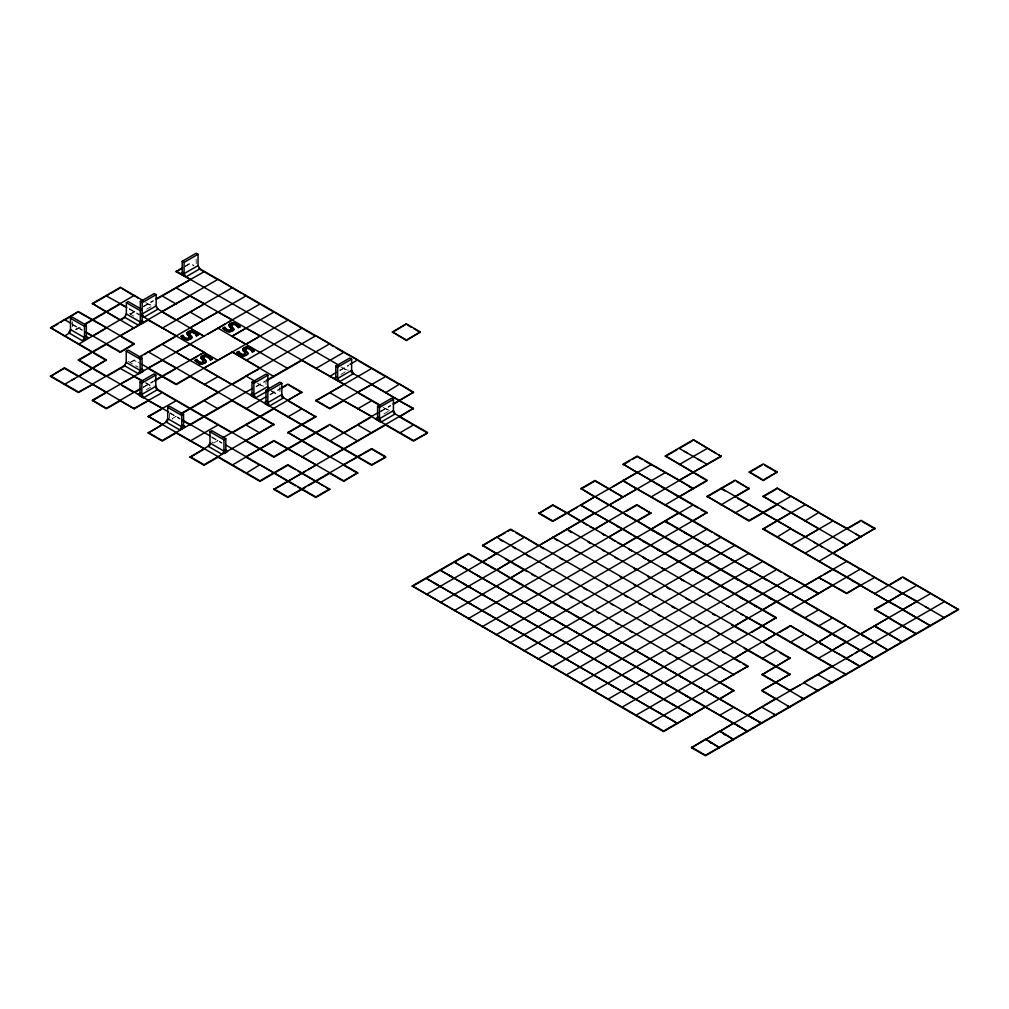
<?xml version="1.0" encoding="UTF-8"?>
<svg xmlns="http://www.w3.org/2000/svg" width="1009" height="1009" viewBox="0 0 1009 1009"><rect width="100%" height="100%" fill="white"/><g stroke="black" fill="none" stroke-linecap="round" stroke-linejoin="round"><path stroke-width="0.75" stroke-dasharray="5 3.75" d="M75.889 329.136L78.462 327.698M185.051 266.111L190.121 263.172L193.93 265.367M75.889 329.666L78.425 328.202M185.051 266.641L190.121 263.715L193.93 265.909M75.927 329.691L81.01 326.765M130.464 313.736L136.808 310.078M143.164 306.408L153.318 300.556M130.464 314.278L136.808 310.608M143.164 306.95L153.318 301.086M146.671 309.221L154.289 304.819M130.464 362.105L134.273 359.91L139.356 362.836M131.738 361.916L134.273 360.453L139.356 363.379M143.164 387.027L153.318 381.162M143.164 387.557L153.318 381.705M146.343 389.651L153.961 385.249M172.35 418.533L176.159 416.339L172.35 419.076M256.135 386.296L265.014 381.162M256.135 386.825L265.014 381.705M270.097 394.355L280.25 388.49M270.097 394.897L280.25 389.033M214.236 442.724L218.045 440.529L215.51 442.522M339.907 370.164L348.786 365.044M339.907 370.707L348.786 365.573M340.878 374.44L348.496 370.051M380.519 411.205L390.546 405.429M380.519 411.748L390.546 405.971M383.95 413.967L390.294 410.297M347.525 370.164L343.716 368.512M341.181 367.049L347.525 370.707M385.463 408.355L389.411 410.474M383.067 407.346L389.411 411.016M150.77 304.945L148.235 304.024M145.7 302.549L150.77 305.487M129.19 308.615L139.356 314.48M263.74 386.296L259.944 384.631M271.358 390.685L277.702 394.355M129.19 309.145L139.356 315.01M257.396 383.168L262.479 386.094M271.358 391.227L277.702 394.897M129.493 313.622L137.11 318.012M72.118 324.028L82.234 329.867M72.118 324.57L82.234 330.397M128.08 361.336L138.233 367.2M145.7 382.625L152.044 386.296M145.7 383.168L150.77 386.094M169.815 412.681L179.968 418.533M211.701 436.859L221.854 442.724M169.815 413.211L179.968 419.076M211.701 437.401L221.854 443.254M211.84 441.955L213.706 443.027M279.947 386.687L279.947 394.153M265.985 381.616L265.985 384.606M196.175 259.199L196.175 263.677M169.588 413.74L169.588 418.218M72.371 321.669L72.371 327.635"/><path stroke-width="1.5" d="M191.962 337.296L191.231 338.784L188.254 339.856A5.07 2.926 0 0 1 185.404 339.566C182.061 339.907 179.842 333.802 183.096 336.136C183.815 338.696 189.667 340.134 189.616 336.729L188.368 335.379M205.924 361.487L205.193 362.963L202.229 364.047A5.07 2.926 0 0 1 199.366 363.757L195.002 360.402L196.793 359.368L198.004 361.373L200.993 362.635L203.667 361.399M205.823 362.168L205.886 361.071M233.848 329.237L233.117 330.712L230.153 331.797A5.07 2.926 0 0 1 227.29 331.507L222.926 328.152C225.474 325.478 227.479 333.727 231.389 329.867L231.502 328.669L228.854 325.655M247.709 354.096L247.81 353.427M189.705 337.208C188.191 339.642 184.067 338.204 183.096 335.871M245.565 353.339L242.879 354.575L239.31 352.658M189.15 333.474L191.912 332.238L195.09 333.588M203.112 357.665L205.874 356.417L209.683 358.46M231.036 325.415L234.378 324.242L238.036 326.992M244.998 349.606L247.76 348.357L251.569 350.4M186.892 333.222C189.629 329.388 196.137 331.179 198.294 334.849L196.427 335.934L196.15 334.786M200.854 357.4C203.2 353.982 208.686 355.118 211.272 357.741M228.778 325.163C231.528 321.329 238.023 323.12 240.192 326.79C238.187 329.325 233.243 319.651 231.099 325.882L233.811 329.085M242.74 349.341C245.49 345.519 251.985 347.298 254.154 350.968L252.275 352.053L254.154 350.703C251.985 347.033 245.49 345.242 242.74 349.076L242.816 350.11M68.65 332.768L70.504 329.552L84.479 337.611L82.612 340.828L68.65 332.768L70.504 331.696M179.816 429.922L181.683 426.693L167.721 418.634L165.854 421.863L179.816 429.922L185.404 426.693L182.869 425.23M191.861 337.712L188.254 339.592A5.07 2.926 0 0 1 185.404 339.301L181.04 336.224M233.747 329.653L230.153 331.532A5.07 2.926 0 0 1 227.29 331.242L223.96 329.363M247.709 353.831L246.511 355.282L244.115 355.975A5.07 2.926 0 0 1 241.252 355.698C237.922 356.026 235.702 349.921 238.944 352.255M205.584 362.294L202.229 363.77A5.07 2.926 0 0 1 199.366 363.492L195.002 360.402M247.482 354.235L244.115 355.71A5.07 2.926 0 0 1 241.252 355.42L236.888 352.343M231.389 329.602L227.807 330.183L224.982 327.811M50.538 327.698L78.462 311.567L134.273 343.792L120.311 352.381L106.349 344.321L92.387 352.381L50.538 327.698L106.349 359.91L92.387 368.512L78.425 359.91L218.045 279.291L240.899 293.026M126.655 307.682L120.311 304.024L106.349 312.084L92.387 303.482L120.311 287.363L143.164 300.556M50.538 328.228L58.156 323.839M60.704 322.363L64.5 319.626L70.857 323.296M65.774 319.437L78.462 311.567M92.387 304.024L105.075 296.696M108.884 294.489L106.349 295.952L126.655 307.14M111.419 293.026L119.037 288.624M70.504 330.208L70.504 318.264L72.371 317.179L86.333 325.251L86.333 338.683M182.213 274.725L182.213 261.293L196.175 253.234L198.041 254.306L198.041 266.25M182.213 261.293L184.079 262.365L198.041 254.306M69.583 332.819L64.5 336.287M84.819 324.028L134.273 295.423L138.082 298.159M190.121 279.291L176.159 271.774L182.503 267.574M105.075 312.815L84.819 324.57M176.159 271.774L182.503 268.104M70.504 318.264L84.479 326.323L86.333 325.251M126.365 302.675L128.219 301.603L142.181 309.662L140.327 310.734L126.365 302.675L126.365 314.619M180.346 273.653L182.894 272.19M140.327 309.069L140.327 301.603L154.289 293.543L156.143 294.615L156.143 306.559M140.327 301.603L142.181 302.675L156.143 294.615M82.612 340.828L88.199 337.611L85.651 336.136M125.393 316.675L78.425 344.321M155.853 299.08L204.083 271.774M86.042 332.604L92.387 336.262L105.075 328.934M107.622 312.815L120.311 320.143L124.12 317.949M157.127 298.891L174.898 288.624M188.86 280.565L176.159 287.893L380.519 405.353M50.45 375.84L78.462 392.022L92.437 384.492L78.462 392.564L50.45 376.382L64.412 367.781L134.273 408.822L148.235 400.75L162.197 408.279M50.45 376.382L64.412 368.323L77.1 375.651M78.425 360.453L91.113 353.125M176.159 335.732L148.235 320.143L120.311 335.732M204.083 303.482L190.121 295.952L162.197 311.541M64.412 384.442L106.349 359.91M86.042 332.062L120.311 351.851L134.273 343.792M72.03 380.052L74.666 378.64M79.686 375.84L91.113 369.244M163.471 312.815L176.159 320.143L188.86 312.815M202.822 304.756L190.121 312.084L204.083 320.143M126.226 363.063L126.226 351.119L128.08 350.047L142.042 358.107L142.042 371.552M125.393 365.044L92.387 384.088L106.349 392.16M139.356 356.984L245.969 295.952L243.434 294.489M93.648 369.244L106.349 376.571L119.037 369.244M124.12 366.305L120.311 368.512L143.164 381.162M139.356 357.514L141.891 356.051M144.426 354.588L148.235 351.851L273.906 424.398L245.969 440.529M149.509 351.649L160.923 345.053M174.898 336.993L162.197 344.321L371.64 464.708L385.602 457.178L371.64 465.25L303.091 425.672M232.007 319.601L218.045 312.084L190.121 327.66M126.226 351.119L140.188 359.179L142.042 358.107M181.04 336.489L182.831 335.19M187.523 334.824L186.892 332.957C189.629 329.123 196.137 330.914 198.294 334.584L196.427 335.934M134.273 408.822L120.311 400.75L106.349 408.822L92.387 400.22L259.944 304.024L247.243 296.696M92.387 400.75L105.075 393.422M143.164 381.705L134.273 376.571L120.311 384.088M139.356 373.645L143.164 371.438M148.235 367.97L162.197 360.453L176.159 367.97M204.751 352.772L190.121 344.321L176.159 351.851M207.413 334.345L225.663 323.801M228.198 322.338L232.007 320.143M223.367 329.035L222.926 328.429L224.717 327.118M139.999 395.465L139.999 382.02L153.961 373.961L155.827 375.033L155.827 386.977M139.999 382.02L141.865 383.105L155.827 375.033M238.212 327.811L240.192 326.512C238.023 322.855 231.528 321.064 228.778 324.898L231.603 329.413M92.387 400.22L106.349 408.279L140.617 388.49M154.579 380.431L204.083 352.381M135.547 391.959L140.617 389.033M154.579 380.973L174.898 369.244M177.433 353.125L190.121 360.453L197.739 356.051M200.274 354.588L202.822 353.125M259.944 335.732L245.969 328.202L232.007 336.262L273.906 312.084L261.205 304.756M195.002 360.667C197.02 358.145 202.141 366.822 203.578 360.919L201.485 358.737M138.132 394.38L140.68 392.917M210.389 359.847C214.791 356.77 209.456 362.042 210.112 358.977M134.273 408.279L162.197 392.69L157.127 389.764M141.891 364.312L176.159 384.088L287.868 320.143L275.167 312.815M148.235 368.512L176.159 384.631L190.121 376.571L218.045 392.16M232.675 352.002L204.083 367.97M231.351 335.883L245.969 344.321L258.67 336.993M236.888 352.608L238.792 351.372M162.197 424.398L148.235 416.339L176.159 400.75L163.471 393.422M148.235 416.881L160.923 409.553M167.721 420.778L167.721 407.346L169.588 406.274L183.55 414.333L183.55 427.766M204.083 448.589L176.159 433L162.197 441.059L148.235 433L167.28 421.472M181.242 413.413L315.792 335.732L329.754 343.792L266.288 380.431M148.235 433L160.923 425.672M181.242 413.942L202.822 401.481M218.045 392.69L204.083 400.75L218.045 408.822M233.281 383.899L244.708 377.303M258.67 369.244L245.969 376.029L254.861 381.162M167.721 407.346L181.683 415.405L183.55 414.333M252.023 395.654L252.023 382.209L265.985 374.15L267.852 375.222L267.852 388.667M252.023 382.209L253.89 383.294L267.852 375.222M148.235 432.457L162.197 440.529L252.326 388.49M182.503 420.539L190.121 424.94L202.822 417.612M177.433 401.481L204.083 416.881L232.007 400.75L259.944 416.881L273.906 408.822L301.83 424.94L315.792 416.881L281.511 396.55M266.288 380.973L301.83 360.453L343.716 384.088M250.169 394.569L252.704 393.106M265.985 403.714L265.985 390.269L279.947 382.209L281.814 383.294L281.814 396.726M267.171 391.202L255.744 397.798L253.89 394.569L267.852 386.51L269.088 388.667M265.985 390.269L267.852 391.353L281.814 383.294M266.288 396.55L245.969 408.822M281.511 387.759L287.868 384.088L301.83 392.16L287.868 400.22M281.511 388.301L286.594 385.362M209.986 445.183L209.986 431.751L211.84 430.666L225.802 438.738L225.802 452.171M264.131 402.641L266.666 401.166M392.425 331.936L406.387 323.876L420.349 331.936L406.387 340.538L392.425 331.936L406.387 339.995L420.349 331.936M392.425 332.478L406.387 323.876M335.808 379.523L335.808 366.09L349.77 358.031L351.624 359.103L351.624 372.535M335.808 366.09L337.662 367.162L351.624 359.103M295.473 469.639L287.868 465.25L259.944 481.369L218.045 457.178L204.083 465.25L190.121 457.178L209.166 445.65M223.128 437.591L301.83 392.16M336.098 372.371L329.754 376.571M350.06 364.312L357.678 359.91L344.977 353.125M190.121 457.178L204.083 449.119M233.281 432.268L244.708 425.672M258.67 417.612L245.969 424.94L259.944 433M209.986 431.751L223.948 439.81L225.802 438.738M333.941 378.451L336.476 376.988M190.121 456.648L204.083 464.708L273.906 424.398M371.64 416.339L343.716 400.75L329.754 408.822L315.792 400.75L371.64 368.512L358.952 361.184M224.402 453.52L226.937 452.057M315.792 400.75L328.48 393.422M342.442 385.362L329.754 392.69L413.526 440.529L427.488 433L413.526 441.059L385.602 424.94L331.015 456.446M308.174 485.77L329.754 473.309L343.716 481.369L357.678 472.767L343.716 480.826L273.906 440.529L232.007 465.25M314.518 448.387L287.868 432.457L315.792 416.339M315.792 400.22L329.754 408.279L385.602 376.571L372.914 369.244M245.969 456.648L273.906 441.059L315.792 464.708M287.868 433L300.556 425.672M351.334 372.371L399.564 400.75L371.64 384.631L357.678 392.16M155.827 388.478L273.906 456.648L329.754 424.398L357.678 441.059M245.969 441.059L273.906 457.178L328.48 425.672M377.593 419.782L377.593 406.35L391.555 398.278L393.422 399.362L393.422 412.795M377.593 406.35L379.46 407.422L393.422 399.362M148.235 416.339L259.944 480.826L287.868 464.708L329.754 489.428L315.792 497.487L298.021 487.233M377.984 412.681L329.754 441.059M393.081 403.966L413.526 392.16L394.342 403.764M331.015 425.672L343.716 433L356.404 425.672M370.366 417.612L357.678 424.94L371.64 433M375.739 418.71L378.274 417.234M305.639 487.233L287.868 497.487L273.906 489.428L413.387 408.355L399.564 416.881M273.906 489.428L305.639 471.102M308.174 469.639L315.792 465.25M273.906 488.886L287.868 496.958L371.64 448.589L385.602 456.648M343.716 464.708L371.64 449.119L385.602 457.178M225.663 444.919L315.792 496.958L329.754 488.886M705.783 706.691L663.594 731.588L412.265 585.939L468.416 553.525L761.631 723.339M496.554 553.941L482.592 545.339L510.617 529.157L747.984 666.205L719.947 682.387M577.034 507.477L552.806 521.451L538.844 513.392L552.806 504.803L846.021 674.617L843.486 673.154M595.007 497.096L581.045 488.495L595.007 480.435L622.931 497.096M637.196 472.729L623.234 464.14L637.196 456.068L693.057 488.318M412.265 586.481L424.953 579.153M439.016 571.031L426.328 578.359L677.657 723.466L426.227 578.422M691.72 715.343L440.29 570.299L453.079 562.908M481.116 561.382L468.416 554.055L454.454 562.114L747.669 731.411L745.033 729.999M482.592 545.882L496.655 537.217L734.022 674.794M497.916 537.028L505.534 532.626M508.069 531.163L510.617 529.7L513.152 531.163M538.844 513.392L552.806 505.332L566.768 512.862M581.045 489.037L595.007 480.978L623.032 497.033M623.234 464.67L629.591 461.012M632.126 459.536L637.196 456.61L642.279 459.536M538.844 512.862L552.806 520.921L651.171 464.67M482.075 626.791L692.956 505.042L678.994 496.983L707.12 480.738L665.335 455.954L693.36 439.773L721.284 456.434L679.196 480.196L693.057 488.861M483.752 561.332L486.288 559.856M488.835 558.393L496.554 553.399M612.879 486.779L637.196 472.199M665.335 456.497L676.762 449.9M707.322 464.493L679.297 448.437L692.086 441.047M541.177 544.292L594.906 512.736M608.868 504.677L636.893 521.275L650.855 513.215L636.893 504.614L454.151 610.659M721.284 455.891L651.057 496.983M511.677 577.451L524.377 569.581M594.806 529.46L608.868 520.795M626.74 511.021L636.893 505.156L650.855 513.215M650.855 512.686L468.113 618.731M665.335 455.954L707.12 480.196L665.019 505.042M855.834 534.114L861.018 536.99L777.132 488.142L763.17 496.201L777.132 504.803L749.006 521.048L707.12 496.327L735.145 480.145L749.107 488.734L735.145 496.794M749.309 471.96L763.271 463.9L777.245 471.96L763.271 480.561L749.309 471.96L763.271 480.019L777.245 471.96M622.73 545.579L636.793 536.927M636.793 520.795L650.755 529.397L678.88 512.622L818.513 593.229M707.12 496.857L733.871 481.407M749.309 472.502L762.009 465.174M711.887 532.21L692.842 521.224L706.918 512.559L496.037 634.85M749.107 488.205L721.082 504.916M763.17 496.743L775.871 489.415M707.12 496.327L749.006 520.505L791.094 496.201L819.031 512.32L805.068 520.921M835.326 570.88L762.968 529.107L805.068 504.803M762.968 529.107L791.094 512.32M804.955 537.103L817.656 529.775M832.892 553.222L874.98 528.388L861.018 520.329L804.854 553.285M847.056 528.93L859.744 521.603M874.98 528.388L818.816 561.345M748.388 617.596L734.325 626.248L731.79 624.785M762.451 610.016L776.526 601.351M817.34 578.321L804.652 585.649L818.513 593.771M872.129 576L874.677 577.476L846.639 593.115L818.715 577.526L821.25 576.063M823.798 574.6L831.416 570.199M752.096 632.113L776.312 617.596L621.695 707.397M804.551 601.831L832.677 585.056M860.097 666.495L790.274 625.656L635.657 715.457M740.366 662.345L734.022 658.675L748.186 649.96M762.249 642.38L776.211 633.778M780.121 632.063L789.013 626.93M832.677 585.586L846.639 593.658L860.702 584.993L832.778 568.874M747.984 666.205L649.632 723.529M931.9 594.263L944.588 601.591L691.518 747.707L705.48 755.766L958.55 609.663L902.702 576.871L874.677 593.595M901.428 578.144L888.74 585.472L875.938 578.207M412.265 585.939L663.594 731.046L733.808 690.509L482.592 545.339M762.047 674.744L790.072 658.019L762.047 674.744L789.87 690.383M888.525 617.294L874.563 609.234L916.664 585.472L903.963 578.144M719.846 699.098L733.808 690.509M874.563 609.777L887.264 602.449M761.946 690.383L789.971 674.201L761.946 690.383L789.77 707.107M833.535 649.582L846.337 641.661L832.274 633.665L818.312 642.254L790.274 625.656M887.163 618.631L860.4 634.081L847.61 626.803M915.289 602.386L902.601 609.713L930.525 625.845L888.525 601.175M691.518 747.707L705.581 739.055L719.543 747.644M706.855 738.853L719.644 730.932L733.606 739.521L730.97 738.121M720.918 730.73L733.707 722.81M747.77 715.23L775.908 698.442M800.124 684.997L789.971 690.32M852.58 654.715L846.236 658.385L860.198 666.444M855.115 653.252L860.299 649.72M691.518 747.164L705.48 755.236L958.55 609.121M764.545 465.174L777.245 472.502M862.291 521.603L874.98 528.93M716.213 453.508L693.36 439.773M718.749 454.971L721.284 456.434M789.833 496.012L777.132 488.142M820.292 513.594L832.993 520.921L790.892 545.226M834.254 521.653L847.056 528.388M763.17 496.201L846.955 545.112L841.771 542.237M684.367 451.364L687.015 452.764M698.342 459.423L700.978 460.836M736.419 481.407L749.107 488.734M782.114 507.792L784.75 509.204M791.094 512.862L819.031 528.981M917.925 586.204L930.626 593.532L818.211 658.436M945.862 602.335L957.276 608.919M721.183 488.205L944.487 617.773M722.356 489.529L724.992 490.942M737.579 498.32L790.892 528.565L776.93 537.166M792.166 529.839L804.955 536.574M813.847 542.237L816.382 543.7M820.191 545.894L822.726 547.37M827.809 550.296L830.344 551.759M834.052 554.017L859.441 568.672M869.594 574.537L860.702 568.874L790.488 609.953M898.893 591.337L916.664 601.061M925.442 606.787L928.091 608.187M762.968 528.565L888.525 601.717M644.814 461.012L679.095 480.259M689.248 486.653L691.884 488.066M851.722 580.465L854.358 581.865M860.702 585.535L888.639 601.654L902.702 593.002M889.799 602.449L902.5 609.234M911.48 614.847L914.015 616.31M407.661 325.15L411.47 327.345M414.005 328.808L420.349 332.478M623.234 464.14L678.994 496.983M874.563 609.234L916.462 633.955M637.095 472.25L706.918 512.559M832.576 585.119L818.614 577.589M661.223 486.716L663.859 488.129M675.185 494.776L677.821 496.188M694.217 505.774L698.026 507.968M700.561 509.431L706.918 513.102M818.715 577.526L821.25 579.002M905.035 627.358L902.5 625.366M623.032 480.372L636.994 488.974L608.969 505.156L581.045 488.495M634.56 487.448L678.994 512.559M680.154 513.896L682.79 515.296M714.422 533.673L762.665 561.521L565.847 675.16M763.927 562.265L776.627 569.593L579.809 683.219M777.889 570.325L781.698 572.519M784.245 573.982L804.551 585.17M875.736 626.69L878.271 628.153M890.972 635.481L888.424 633.475M664.817 520.745L888.223 650.263M666.192 521.956L668.727 523.419M685.237 532.941L687.772 534.417L685.124 533.004M704.269 543.939L706.804 545.402M749.964 570.325L752.512 571.788M763.927 578.384L766.474 579.847M782.971 589.37L785.506 590.845L782.87 589.433M795.66 596.697L798.207 598.173M864.209 636.275L861.673 634.812L864.108 636.338M666.091 522.006L668.626 523.482M704.168 544.002L706.804 544.873M749.864 570.375L752.399 571.851M763.826 578.447L766.361 579.91M594.906 496.617L832.375 633.602M860.198 649.783L874.16 658.385L650.755 529.397M199.013 268.306L413.526 392.16M625.466 514.678L628.014 516.154M652.129 530.078L654.664 531.541L652.028 530.129M657.2 533.004L659.747 534.467M673.709 542.527L671.162 541.064L673.608 542.59M690.206 552.062L692.742 553.525M709.251 563.047L711.786 564.523M716.857 567.449L719.404 568.912M735.902 578.447L738.437 579.91M754.946 589.433L757.482 590.896M768.908 597.492L771.444 598.955M833.636 634.875L836.184 636.338M846.337 642.203L860.299 650.263M866.643 653.92L869.178 655.396M657.099 533.067L659.634 534.53M690.106 552.112L692.742 552.982M735.801 578.498L738.336 579.961M754.846 589.496L757.381 590.959M768.808 597.555L771.343 599.018M833.535 634.926L836.083 636.389M199.013 268.848L216.784 279.102M289.129 320.875L314.518 335.53M331.015 345.053L333.563 346.528M336.098 347.991L343.716 352.381L315.792 368.512M386.876 377.303L398.29 383.899M413.526 392.69L399.564 384.088L385.602 392.69M176.159 271.232L338.633 365.044M608.768 520.858L622.73 528.918L608.768 536.977L615.011 541.24M636.692 536.977L776.312 617.596M413.387 408.355L399.425 400.838M608.868 521.338L580.843 505.269M636.793 537.456L622.83 528.867M643.137 541.127L645.672 542.59L643.036 541.19M657.099 549.186L659.634 550.649M676.144 560.184L678.679 561.647M697.724 572.633L695.176 571.17L697.623 572.696M721.839 586.557L724.374 588.033M740.883 597.555L743.419 599.018L740.77 597.618M754.846 605.614L757.381 607.077M819.573 642.985L822.121 644.461M852.58 662.043L855.115 663.506M656.998 549.249L659.533 550.712M676.043 560.235L678.679 561.105M721.738 586.62L724.273 588.083M754.732 605.677L757.28 607.141M776.312 618.139L580.944 505.219L595.007 496.554M819.472 643.048L822.007 644.511M833.434 651.108L846.135 657.906M852.479 662.106L855.014 663.569M400.699 401.569L413.387 408.897M394.342 413.488L427.488 432.457M580.843 521.401L566.881 512.799M602.411 533.862L604.959 535.325M643.036 557.309L645.571 558.772M648.119 560.235L650.654 561.71M681.113 579.292L683.661 580.755L681.012 579.355M700.158 590.29L702.693 591.753M707.776 594.679L710.311 596.142M726.808 605.677L729.356 607.141L726.707 605.728M740.77 613.737L743.318 615.2M745.853 616.663L762.35 625.656M843.587 673.091L846.135 674.567M358.952 393.422L371.64 400.75L357.678 408.822M372.914 401.481L379.258 405.151M400.838 417.612L412.252 424.209M414.8 425.672L427.488 433M587.087 525.121L580.843 520.858M589.622 526.584L594.806 528.918M602.31 533.912L604.858 535.375M617.546 542.703L622.73 545.049M642.935 557.372L645.47 558.835M648.005 560.298L650.654 561.168M740.669 613.8L743.217 615.263M745.752 616.726L748.287 618.189M776.211 634.32L762.249 625.719M566.667 529.044L790.072 658.019M375.449 419.076L380.519 422.002M569.316 530.986L571.851 532.449M588.348 541.972L590.896 543.447M602.31 550.044L604.858 551.507M615.011 557.372L617.546 558.835M634.043 568.357L636.591 569.82M648.005 576.416L650.553 577.892L647.904 576.48M667.05 587.415L669.585 588.878M686.095 598.4L688.63 599.876M712.745 613.8L715.28 615.263M829.524 681.214L832.059 682.677M569.215 531.049L571.75 532.512M588.247 542.035L590.782 543.498M633.942 568.42L636.591 569.29M666.949 587.478L669.484 588.941M712.644 613.85L715.179 615.326M731.689 624.848L748.287 634.32M765.957 644.637L776.11 650.502L762.148 658.562M779.919 652.697L790.072 658.562M829.423 681.277L831.958 682.74L817.996 674.68M252.174 351.725L251.998 350.905M157.127 308.615L204.083 336.262L191.395 328.934M552.604 537.166L789.971 674.201M132.999 295.221L120.311 287.363M140.617 299.623L143.164 301.086M289.129 385.362L301.83 392.69M555.139 539.159L557.788 540.572M574.184 550.157L576.82 551.557M619.879 576.543L622.515 577.943M633.841 584.602L636.376 586.065M652.886 595.587L655.522 597M671.918 606.586L674.567 607.998M698.682 621.91L701.217 623.385M717.613 632.971L720.262 634.371M731.588 641.03L734.224 641.901M744.276 648.358L789.971 674.744M815.36 689.399L817.996 690.799L803.933 682.803M141.891 315.943L218.045 360.453M762.047 674.201L803.832 698.985M289.129 401.481L301.83 408.822L287.868 416.881M303.091 409.553L315.792 416.881M515.687 532.626L523.305 537.028M537.267 545.087L524.579 537.217L426.227 594.541M541.076 547.282L543.725 548.694M560.121 558.28L562.757 559.68M605.917 584.602L608.452 586.065M624.848 595.651L627.497 597.063M638.823 603.71L641.459 605.123M657.855 614.708L660.504 616.108M703.55 641.093L706.199 642.493M722.595 652.079L725.231 653.491M742.901 663.808L747.984 666.735M801.297 697.522L803.933 698.922M141.512 320.559L144.047 322.022M92.387 303.482L134.273 328.202M205.357 369.244L216.784 375.84M219.319 377.303L230.746 383.899M251.052 395.629L254.861 397.823M265.014 403.688L268.823 405.883M500.363 540.017L502.999 541.417M513.152 547.282L515.687 548.745M527.114 555.341L529.649 556.817M546.058 566.402L548.694 567.802M584.135 588.386L586.771 589.786M610.786 603.773L613.434 605.173M624.748 611.832L627.396 613.245M643.792 622.83L646.428 624.23M681.97 644.751L684.518 646.214M689.588 649.153L692.124 650.616M708.532 660.201L711.168 661.614M722.494 668.261L725.13 669.673M761.946 690.925L775.908 698.985M787.222 705.644L789.87 707.044M287.868 432.457L357.678 472.767M79.736 312.84L106.349 327.66M121.585 336.993L132.999 343.59M261.205 417.612L273.906 424.94M328.48 456.446L315.792 448.589L301.83 457.178M343.716 465.25L357.678 473.309M505.433 559.074L527.013 571.523M531.983 574.512L534.631 575.925M570.072 596.508L572.708 597.908M584.135 604.505L586.67 605.968M596.823 611.832L599.371 613.295M615.767 622.881L618.403 624.294M629.73 630.953L632.366 632.353M667.908 652.873L670.443 654.336M675.525 657.275L678.061 658.196M694.469 668.324L697.105 669.724M713.502 679.309L716.15 680.722M733.808 691.039L719.846 682.437M773.159 713.754L775.807 715.167L761.732 707.158M510.302 578.245L746.408 714.549M491.269 567.247L493.906 568.66M509.041 577.514L496.34 569.644M518.021 582.584L520.568 584.047M555.997 604.618L558.645 606.031M575.042 615.616L577.678 617.029M601.705 631.003L604.341 632.416M615.667 639.063L618.303 640.475M653.744 661.059L656.38 662.459M672.889 671.981L675.425 673.457M680.394 676.446L683.043 677.846M699.439 687.432L702.075 688.844M713.401 695.491L716.037 696.904M751.579 717.424L754.127 718.887M759.096 721.876L761.732 723.289L747.669 715.28M141.374 369.004L143.909 370.467M93.648 353.125L106.349 360.453M205.357 417.612L216.784 424.209M219.319 425.672L230.746 432.268M298.021 471.102L323.41 485.77M325.945 487.233L329.754 489.428M705.682 706.741L454.353 562.177M733.606 722.873L747.568 731.462M463.245 567.31L465.881 568.71M477.207 575.37L479.843 576.77M498.887 587.768L496.34 585.762M541.934 612.74L544.583 614.153M560.979 623.739L563.615 625.139M575.042 631.735L577.577 633.211M587.73 639.063L590.278 640.538M601.705 647.135L604.24 648.598M639.681 669.169L642.317 670.581M658.814 680.104L661.362 681.567M666.432 684.506L668.98 685.969M685.376 695.554L688.012 696.967M705.783 707.221L733.707 723.339M737.516 725.547L740.051 727.01M78.425 359.91L168.541 411.937M182.503 420.009L210.44 436.128M121.585 385.362L132.999 391.959M139.356 395.629L143.164 397.823M245.969 457.178L258.67 464.506M295.473 485.77L259.944 464.708L245.969 473.309M719.543 730.983L733.505 739.584L731.071 738.058M449.27 575.37L451.818 576.833M470.85 587.831L468.315 585.825L470.749 587.881M482.277 594.427L484.812 595.89L482.277 593.885M527.972 620.8L530.52 622.276M547.017 631.798L549.552 633.261M568.597 644.259L566.049 642.254L568.496 644.322M625.719 677.241L628.254 678.704M644.751 688.226L647.299 689.689M663.796 699.224L666.331 700.687M671.414 703.614L673.949 705.089M723.453 733.669L725.988 735.132M449.169 575.433L451.717 576.896M527.871 620.863L530.406 622.326M546.916 631.861L549.451 633.324M625.605 677.291L628.153 678.754M644.65 688.289L647.185 689.752M671.313 703.677L673.848 705.14M723.352 733.72L725.887 735.183M225.133 449.623L227.668 451.099M705.48 739.105L719.442 747.707M435.207 583.492L437.755 584.955M468.214 602.55L470.749 604.013M487.259 613.535L489.794 614.998M513.909 628.922L516.444 630.398M527.871 636.982L524.062 634.257M535.489 641.383L532.954 639.92L535.388 641.447M565.948 658.978L568.496 660.441M611.643 685.351L614.191 686.826M633.223 697.812L630.688 696.349L633.122 697.875M649.632 706.868L652.268 708.81M657.351 711.736L659.886 713.199M709.39 741.779L711.925 743.255M435.106 583.555L437.641 585.018M470.648 604.063L468.214 602.007M513.808 628.985L516.343 630.448M611.542 685.414L614.09 686.877M709.289 741.842L711.824 743.305M244.216 351.51L245.464 353.125M245.086 352.608L243.371 350.678M245.427 350.3L247.773 353.276M203.541 358.372L205.722 360.932M204.247 359.33L203.175 357.854M195.721 334.282C194.901 331.873 189.276 330.712 189.213 333.941L191.924 337.145M247.609 352.873L245.061 349.795M205.067 359.835L205.886 361.336M212.268 359.027C210.414 355.054 203.604 353.289 200.854 357.136L200.917 358.17M189.616 337.006L186.955 333.714M203.578 361.184L200.917 357.905M231.099 325.604L233.848 329.502M189.213 333.676L191.962 337.574M242.816 349.833L243.371 350.943M251.998 351.182C251.607 348.256 245.326 346.516 245.061 350.06M210.112 359.242C209.721 356.316 203.44 354.588 203.175 358.119M195.721 334.017L196.15 335.051M238.944 351.99C239.31 354.815 245.528 356.328 245.464 352.86M247.773 352.999L247.81 353.692M916.349 634.018L888.424 617.899M902.387 642.077L874.462 625.958M902.286 642.14L874.362 626.021M888.324 650.2L860.299 633.602M846.74 561.345L607.733 699.338M832.375 618.013L818.413 626.072M832.173 650.376L818.211 641.774M832.173 665.965L804.034 682.21M832.059 666.028L776.312 633.715M818.413 609.953L804.45 618.013M804.236 634.257L790.274 642.317M804.236 650.376L846.337 625.542L664.817 521.275M790.589 577.653L593.771 691.279M749.006 504.916L735.044 512.976M748.703 553.462L551.885 667.088M734.741 545.402L537.923 659.028M733.707 707.221L719.745 715.28M720.779 537.343L523.961 650.969M707.322 448.374L679.297 464.556M706.804 529.284L509.999 642.91M692.842 521.224L623.032 480.915M691.619 715.406L440.391 570.236M665.133 472.729L440.189 602.6M664.616 569.227L662.081 568.294L664.515 569.29M551.986 650.376L554.42 652.432L551.885 650.439M510.516 561.458L496.441 570.123L482.378 562.114M454.252 593.948L456.686 596.004L454.151 593.998M413.526 424.94L399.564 433M379.46 407.422L379.46 420.854M337.662 367.162L337.662 380.595M301.83 328.202L245.969 360.453M287.868 368.512L218.045 328.202M273.906 376.571L232.007 351.851L259.944 367.97M267.852 391.353L267.852 404.786M253.89 383.294L253.89 396.726M232.007 287.893L162.197 328.202M223.948 439.81L223.948 453.243M218.045 376.571L204.083 384.631M218.045 424.94L190.121 441.059M184.079 262.365L184.079 275.81M181.683 415.405L181.683 428.85M176.159 304.024L162.197 295.952M142.181 302.675L142.181 323.094M141.865 383.105L141.865 396.537M140.327 310.734L140.327 324.166M140.188 359.179L140.188 372.624M84.479 326.323L84.479 339.756M78.374 375.84L78.425 376.571M126.365 313.963L124.498 317.192L138.46 325.251L140.327 322.022L126.365 313.963M126.226 362.408L124.359 365.636L138.321 373.696L140.188 370.467L126.226 362.408M209.986 443.027L208.119 446.255L222.081 454.315L223.948 451.099L209.986 443.027M198.041 265.594L184.079 273.653L185.933 276.882L199.896 268.823L198.041 265.594M156.143 305.904L142.181 313.963L144.047 317.192L158.009 309.12L156.143 305.904M155.827 386.321L141.865 394.38L143.719 397.609L157.681 389.55L155.827 386.321M281.814 394.569L267.852 402.641L269.706 405.858L283.68 397.798L281.814 394.569M351.624 370.391L337.662 378.451L339.529 381.679L353.491 373.62L351.624 370.391M393.422 410.638L379.46 418.71L381.326 421.926L395.288 413.867L393.422 410.638M733.467 560.79L730.932 559.327L733.366 560.853M619.022 527.202L616.486 525.739L618.921 527.266M631.609 550.712L629.074 549.249L631.508 550.775M465.78 584.892L463.245 583.429L465.679 584.955"/></g></svg>
